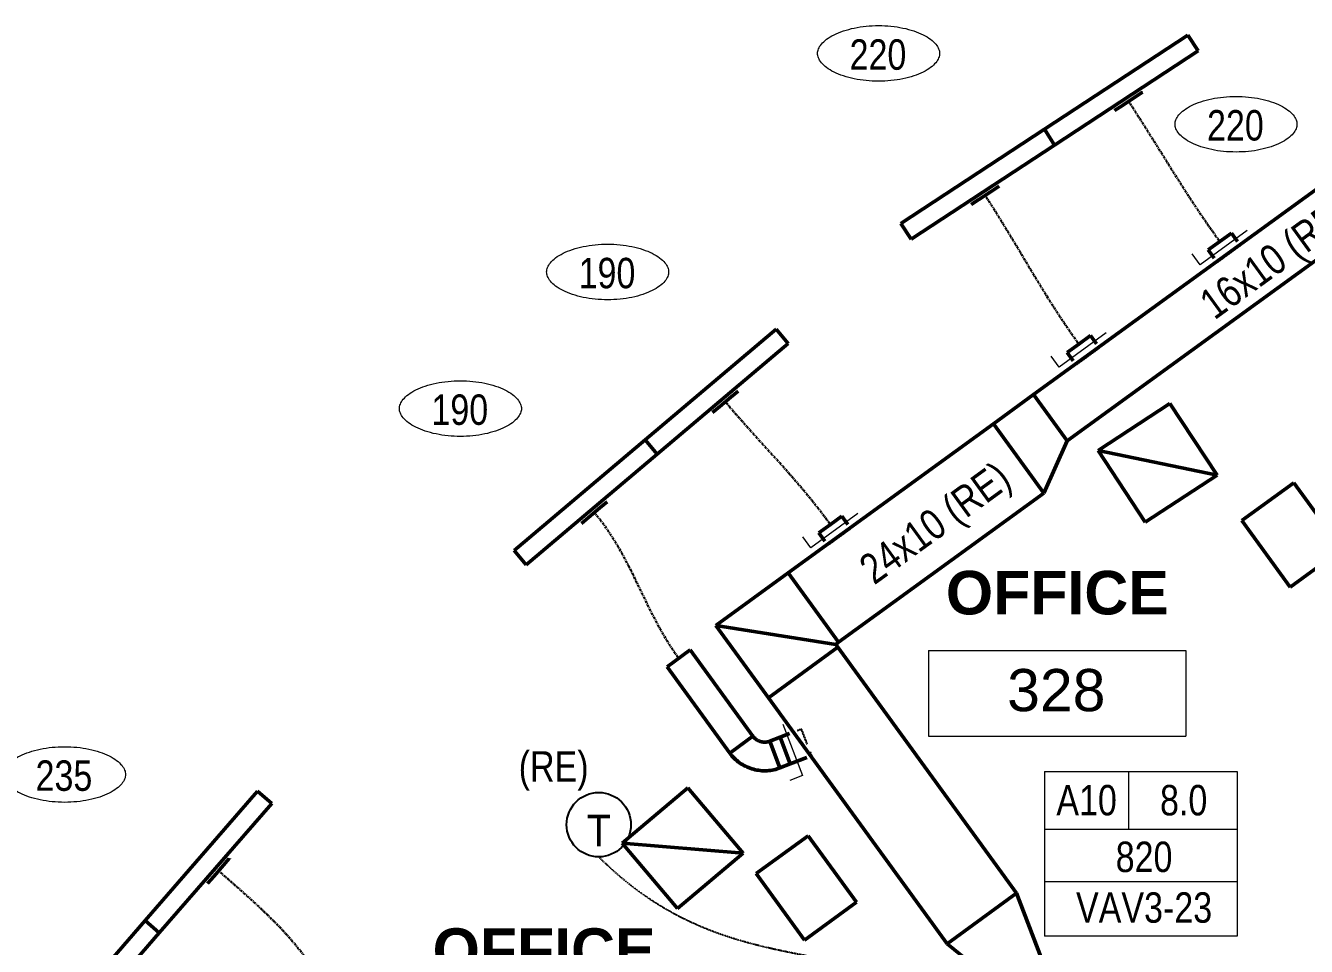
# Model space of a CAD drawing. Header units: inches. Extents: x 12453 to 15257, y -272 to 1517.
# Drawn here: x 12819.5 to 13177.8, y 1007.2 to 1264.8 of the extents above; entities that cross this region are included whole.
import ezdxf

# ---------------------------------------------------------------- set-up
doc = ezdxf.new("R2010")
doc.units = ezdxf.units.IN
doc.header["$MEASUREMENT"] = 0
for name, pattern in [('_ Hidden  _below_ behind_ beyond_', [0.09375, 0.0625, -0.03125]), ('Center', [1.2499999999999996, 0.2499999999999999, -0.1874999999999999, 0.625, -0.1874999999999999]), ('Hidden 1_16_', [0.09374999999999999, 0.06249999999999999, -0.03124999999999999])]:
    doc.linetypes.add(name, pattern=pattern)
for name, color, linetype, lineweight in [('A-AREA-IDEN', 2, 'Continuous', 20), ('A-DETL', 90, 'Continuous', 9), ('A-DETL-DEMO', 6, 'Continuous', 18), ('G-ANNO-TEXT', 231, 'Continuous', 9), ('M-EQPM-IDEN', 50, 'Continuous', 20), ('M-HVAC-CDFF', 50, 'Continuous', 50), ('M-HVAC-CDFF-IDEN', 2, 'Continuous', 20), ('M-HVAC-DUCT', 70, 'Continuous', 18), ('M-HVAC-DUCT-CNTR', 70, 'Continuous', 18), ('M-HVAC-DUCT-IDEN', 70, 'Continuous', 20)]:
    doc.layers.add(name, color=color, linetype=linetype, lineweight=lineweight)
doc.styles.add('Arial', font='arial.ttf', dxfattribs={"height": 11.80239520958082})
doc.styles.add('Arial_B', font='arialbd.ttf', dxfattribs={"height": 12.17707442258339})
doc.styles.add('Swis721 BT', font='swiss.ttf', dxfattribs={"width": 0.8, "height": 8.514637904468403})
doc.styles.add('Trebuchet MS', font='trebuc.ttf', dxfattribs={"height": 8.86153846153846})

# ---------------------------------------------------------------- blocks, each defined once
blk = doc.blocks.new('Return Diffuser - Rectangular Outlet _PAR_ - PAR-8x8_24x24-V135-3RD FLOOR PLAN - NEW')
at = {"layer": 'M-HVAC-CDFF'}
for p, q in [((12.00000000000039, 11.99999999999992), (-11.99999999999975, 11.99999999999992)), ((-11.99999999999975, 11.99999999999992), (-11.99999999999975, -12.00000000000043)), ((-11.99999999999971, 11.99999999999976), (12.0000000000003, -12.00000000000043)), ((12.00000000000039, -12.00000000000043), (12.00000000000039, 11.99999999999992)), ((-11.99999999999975, -12.00000000000043), (12.00000000000039, -12.00000000000043))]:
    blk.add_line(p, q, dxfattribs=at)
blk = doc.blocks.new('Plenum Slot Supply _TBD_ - 8_ RD INLET - TBDI _48_ Plenum_-2904062-3RD FLOOR PLAN - NEW')
at = {"layer": 'M-HVAC-CDFF'}
for p, q in [((24.00000000000034, 2.625000000006843), (-23.99999999999965, 2.625000000006843)), ((-23.99999999999965, 2.625000000006843), (-23.99999999999965, -2.624999999993161)), ((24.00000000000034, -2.624999999993161), (24.00000000000034, 2.625000000006843)), ((-23.99999999999965, -2.624999999993161), (24.00000000000034, -2.624999999993161)), ((-4.687499999999659, -3.750000000000286), (-2.062499999999699, -3.75000000000025)), ((-2.062499999999653, -3.75000000000025), (2.062500000000353, -3.75000000000025)), ((2.062500000000319, -3.75000000000025), (4.687500000000342, -3.750000000000286))]:
    blk.add_line(p, q, dxfattribs=at)
blk = doc.blocks.new('Plenum Slot Supply _TBD_ - 8_ RD INLET - TBDI _48_ Plenum_-2904063-3RD FLOOR PLAN - NEW')
at = {"layer": 'M-HVAC-CDFF'}
for p, q in [((24.00000000000034, 2.625000000006843), (-23.99999999999965, 2.625000000006843)), ((-23.99999999999965, 2.625000000006843), (-23.99999999999965, -2.624999999993161)), ((24.00000000000034, -2.624999999993161), (24.00000000000034, 2.625000000006843)), ((-23.99999999999965, -2.624999999993161), (24.00000000000034, -2.624999999993161)), ((-4.687499999999659, -3.750000000000286), (-2.062499999999699, -3.75000000000025)), ((-2.062499999999653, -3.75000000000025), (2.062500000000353, -3.75000000000025)), ((2.062500000000319, -3.75000000000025), (4.687500000000342, -3.750000000000286))]:
    blk.add_line(p, q, dxfattribs=at)
blk = doc.blocks.new('Plenum Slot Supply _TBD_ - 8_ RD INLET - TBDI _48_ Plenum_-2904064-3RD FLOOR PLAN - NEW')
at = {"layer": 'M-HVAC-CDFF'}
for p, q in [((24.00000000000034, 2.625000000006843), (-23.99999999999965, 2.625000000006843)), ((-23.99999999999965, 2.625000000006843), (-23.99999999999965, -2.624999999993161)), ((24.00000000000034, -2.624999999993161), (24.00000000000034, 2.625000000006843)), ((-23.99999999999965, -2.624999999993161), (24.00000000000034, -2.624999999993161)), ((-4.687499999999659, -3.750000000000286), (-4.643699824611195, -3.750000000000279)), ((-4.59805529400847, -3.750000000000277), (-2.062499999999699, -3.75000000000025)), ((-2.062499999999653, -3.75000000000025), (2.062500000000353, -3.75000000000025)), ((2.062500000000319, -3.75000000000025), (4.687500000000342, -3.750000000000286))]:
    blk.add_line(p, q, dxfattribs=at)
blk = doc.blocks.new('Round Elbow - 1 D-2908341-3RD FLOOR PLAN - NEW')
at = {"layer": 'M-HVAC-DUCT', "lineweight": 50}
for p, q in [((-6.138615903830079, -3.332660672375675e-13), (-6.138615903830081, 3.999999999999649)), ((-2.27491259867401, 6.964723819588756), (1.588790706482001, 5.929447639177862)), ((1.588790706482004, 5.929447639177861), (5.452494011638082, 4.894171458766948)), ((-6.138615903830078, -4.000000000000337), (-6.138615903830079, -3.36818780916368e-13))]:
    blk.add_line(p, q, dxfattribs=at)
at = {"layer": 'M-HVAC-DUCT', "lineweight": 50, "flags": 128}
for points in [[(-2.274912598667469, 6.964723819599612), (-2.319403154358951, 6.811045007451866), (-2.370003635728835, 6.659268269662788), (-2.426633092798965, 6.509636416633838), (-2.489200930519246, 6.362388827412587), (-2.557607053695846, 6.217761066728143), (-2.631742027125938, 6.075984508145893), (-2.711487250664731, 5.937285963917247), (-2.796715148966995, 5.80188732212332), (-2.887289375576983, 5.670005191707332), (-2.983065031052319, 5.541850555946893), (-3.083888894776009, 5.417628434919378), (-3.189599670072539, 5.297537557519717), (-3.300028242254939, 5.181770043533333), (-3.414997949161488, 5.070511096286736), (-3.534324863789152, 4.963938706360749), (-3.657818088527847, 4.862223366847274), (-3.785280060562399, 4.765527800590234), (-3.916506867927182, 4.674006699869095), (-4.05128857572572, 4.587806478919219), (-4.189409561976389, 4.507065039707867), (-4.33064886256443, 4.431911551313759), (-4.474780524740253, 4.362466243286007), (-4.621573968590382, 4.298840213302355), (-4.770794355918269, 4.241135249439139), (-4.922202965936775, 4.189443667328532), (-5.075557577167955, 4.143848162474568), (-5.230612854947139, 4.104421677959862), (-5.387120743909235, 4.07122728774766), (-5.544830864815366, 4.044318095780453), (-5.703490915116844, 4.023737151027261), (-5.862847072579824, 4.009517378608506), (-6.022644401343768, 4.001681527125355), (-6.138615903823619, 4.000000000010004)], [(-6.138615903823619, -3.999999999990222), (-5.658743893585096, -3.990401279921798), (-5.179639576193721, -3.961620475620293), (-4.702069416356834, -3.913703630235886), (-4.226797424453024, -3.846727400497457), (-3.7545839342838, -3.760798934084959), (-3.286184386699005, -3.656055698214459), (-2.822348121054346, -3.532665259718896), (-2.363817176430075, -3.390825016978624), (-1.911325104522802, -3.230761884125286), (-1.465595796120396, -3.052731928025195), (-1.027342323031689, -2.857019958628825), (-0.5972657973263721, -2.643939073341243), (-0.1760542496988364, -2.413830156121548), (0.2356184712268714, -2.167061332150297), (0.6370937769170267, -1.904027378905994), (1.027729392524861, -1.625149094602193), (1.406900384397431, -1.330872625000893), (1.774000159834486, -1.021668749679975), (2.128441437502488, -0.6980321288808681), (2.46965718697038, -0.3604805121553908), (2.797101535826186, -0.009553910085969617), (3.110250642963819, 0.354186269627462), (3.408603536612417, 0.7301581202889337), (3.691682915788305, 1.117760167140659), (3.95903591387082, 1.516372329592286), (4.210234823096015, 1.925356913217229), (4.444877778794988, 2.344059629924686), (4.662589402294315, 2.771810644690049), (4.86302140143698, 3.20792564713497), (5.045853127783174, 3.651706946290005), (5.210792089570076, 4.102444586744467), (5.35757441964688, 4.559417484427057), (5.45249401164483, 4.894171458777236)]]:
    blk.add_lwpolyline(points, dxfattribs=at)
blk = doc.blocks.new('Rectangular Elbow - Mitered - Standard-V201-3RD FLOOR PLAN - NEW')
at = {"layer": 'M-HVAC-DUCT', "lineweight": 50}
for p, q in [((-12.99999999999975, -12.00000000000033), (-12.99999999999975, 11.99999999999967)), ((-12.99999999999975, 11.99999999999967), (-12.00000000000033, 11.99999999999967)), ((11.99999999999967, 12.99999999999967), (-12.00000000000033, 12.99999999999967)), ((-12.00000000000033, 12.99999999999967), (-12.00000000000033, 11.99999999999967)), ((11.99999999999967, -12.00000000000033), (11.99999999999967, 12.99999999999967)), ((11.99999999999967, -12.00000000000033), (-12.99999999999975, -12.00000000000033))]:
    blk.add_line(p, q, dxfattribs=at)
blk = doc.blocks.new('Rectangular Transition - Angle - 30 Degree-2793692-3RD FLOOR PLAN - NEW')
at = {"layer": 'M-HVAC-DUCT', "lineweight": 50}
for p, q in [((2.979831821830342e-13, 11.9999999999997), (13.85640646055132, 11.99999999999975)), ((2.979831821830342e-13, -12.0000000000003), (2.979831821830342e-13, 11.9999999999997)), ((13.85640646055132, 11.99999999999975), (13.85640646055132, -4.000000000000262)), ((13.85640646055132, -4.000000000000264), (2.98427949019242e-13, -12.0000000000003))]:
    blk.add_line(p, q, dxfattribs=at)
blk = doc.blocks.new('Rectangular Transition - Angle - 30 Degree-2778930-3RD FLOOR PLAN - NEW')
at = {"layer": 'M-HVAC-DUCT', "lineweight": 50}
for p, q in [((2.979831821830342e-13, 4.499999999999701), (27.99038105676691, 11.99999999999997)), ((27.9903810567669, 11.99999999999997), (27.9903810567669, -12.00000000000004)), ((27.99038105676691, -12.00000000000004), (2.98427949019242e-13, -4.500000000000298))]:
    blk.add_line(p, q, dxfattribs=at)
blk = doc.blocks.new('Plenum Slot Supply _TBD_ - 8_ RD INLET - TBDI _48_ Plenum_-V150-3RD FLOOR PLAN - NEW')
at = {"layer": 'A-DETL-DEMO', "linetype": 'Hidden 1_16_', "lineweight": 30}
blk.add_line((-4.614850346317207, -3.750000000000277), (-4.59805529400847, -3.750000000000277), dxfattribs=at)
at = {"layer": 'M-HVAC-CDFF'}
for p, q in [((24.00000000000034, 2.625000000006843), (-23.99999999999965, 2.625000000006843)), ((-23.99999999999965, 2.625000000006843), (-23.99999999999965, -2.624999999993161)), ((24.00000000000034, -2.624999999993161), (24.00000000000034, 2.625000000006843)), ((-23.99999999999965, -2.624999999993161), (24.00000000000034, -2.624999999993161)), ((-4.687499999999659, -3.750000000000286), (-4.643699824610618, -3.750000000000279)), ((-4.614850346317207, -3.750000000000277), (-2.062499999999699, -3.75000000000025)), ((-2.062499999999653, -3.75000000000025), (2.062500000000353, -3.75000000000025)), ((2.062500000000319, -3.75000000000025), (4.687500000000342, -3.750000000000286))]:
    blk.add_line(p, q, dxfattribs=at)
blk = doc.blocks.new('Round Takeoff - Standard w_ VD-V212-3RD FLOOR PLAN - NEW')
at = {"layer": 'A-DETL-DEMO', "linetype": 'Hidden 1_16_', "lineweight": 30}
for p, q in [((-0.2399999999996937, 3.999999999999702), (-0.2399999999997071, -3.040999157929865e-13)), ((-0.2399999999996937, -3.066699092490638e-13), (-0.2399999999997071, -4.000000000000414))]:
    blk.add_line(p, q, dxfattribs=at)
at = {"layer": 'M-HVAC-DUCT'}
for p, q in [((2.003420426543728, 7.999999999999659), (2.003420426543702, -8.250000000000332)), ((2.003420426543702, -8.25000000000033), (5.753420426543704, -8.250000000000343))]:
    blk.add_line(p, q, dxfattribs=at)
at = {"layer": 'M-HVAC-DUCT', "lineweight": 50}
for p, q in [((1.125000000012278, 3.999999999998578), (4.000000000014096, 3.999999999998578)), ((4.000000000000283, -3.221837536606543e-13), (4.000000000000294, 3.999999999999709)), ((4.000000000000283, -4.000000000000406), (4.000000000000294, -3.247537471167313e-13)), ((4.000000000014096, -4.000000000001477), (1.125000000012278, -4.000000000001477))]:
    blk.add_line(p, q, dxfattribs=at)
blk = doc.blocks.new('Round Takeoff - Standard w_ VD-2908330-3RD FLOOR PLAN - NEW')
at = {"layer": 'A-DETL-DEMO', "linetype": 'Hidden 1_16_', "lineweight": 30}
for p, q in [((-1.311796769734428, 3.999999999997044), (-0.09288893324674062, 3.999999999997044)), ((-1.311796769723378, 3.999999999999705), (-1.311796769723392, -3.005218697562894e-13)), ((-1.311796769723378, -3.030918632123667e-13), (-1.31179676972338, -0.5535656938066432)), ((-1.311796769723388, -2.828427124746557), (-1.311796769723392, -4.000000000000409))]:
    blk.add_line(p, q, dxfattribs=at)
at = {"layer": 'M-HVAC-DUCT', "lineweight": 50}
for p, q in [((2.236482472677153, 3.999999999997044), (5.071796769713273, 3.999999999997044)), ((5.071796769725359, -3.250395939441764e-13), (5.07179676972537, 3.999999999999706)), ((5.071796769725359, -4.000000000000409), (5.07179676972537, -3.276095874002534e-13)), ((5.071796769713955, -4.000000000003182), (0.09288893322627699, -4.000000000003182))]:
    blk.add_line(p, q, dxfattribs=at)
at = {"layer": 'M-HVAC-DUCT'}
for p, q in [((3.075217196268837, 7.130200602476314), (3.075217196268837, -8.250000000000332)), ((3.075217196268837, -8.25000000000033), (6.82521719626885, -8.25000000000033))]:
    blk.add_line(p, q, dxfattribs=at)
blk = doc.blocks.new('Diffuser Tag - Diffuser Tag _GPI_ - Airflow Only-1174567-3RD FLOOR PLAN - NEW')
at = {"layer": 'M-HVAC-CDFF-IDEN'}
for points, knots in [([(-0.2733821722393264, 8.234832660405194e-16), (-0.2733821722393264, 0.002120544972881543), (-0.2729835601545574, 0.00647847487141492), (-0.2703405630587479, 0.01531469710434119), (-0.2634260964460383, 0.02693955562540351), (-0.248144382122115, 0.04138758304565707), (-0.219066139123674, 0.05918199625253466), (-0.1685048339180955, 0.07621826088950157), (-0.09564779723932655, 0.0834729008052498), (-0.02279076056055762, 0.07621826088950127), (0.02777054464502081, 0.05918199625253412), (0.05684878764346215, 0.04138758304565641), (0.07213050196738555, 0.02693955562540276), (0.07904496858009517, 0.01531469710434035), (0.0816879656759046, 0.006478474871414024), (0.08208657776067356, 0.00212054497288066), (0.0820865777606736, -5.985621849243556e-17)], [-2.186510674934082e-15, -2.186510674934082e-15, -2.186510674934082e-15, -2.186510674934082e-15, 0.09817477042467884, 0.1963495408493599, 0.3926990816987219, 0.589048622548084, 0.7853981633974461, 1.17809724509617, 1.570796326794894, 1.963495408493618, 2.356194490192343, 2.552544031041704, 2.748893571891067, 2.945243112740429, 3.04341788316511, 3.141592653589791, 3.141592653589791, 3.141592653589791, 3.141592653589791]), ([(0.0820865777606736, -3.244976466198412e-18), (0.0820865777606736, -0.002120544972880719), (0.08168796567590463, -0.0064784748714141), (0.07904496858009527, -0.01531469710434032), (0.07213050196738575, -0.02693955562540273), (0.05684878764346234, -0.04138758304565628), (0.02777054464502117, -0.05918199625253387), (-0.02279076056055731, -0.07621826088950084), (-0.09564779723932616, -0.08347290080524901), (-0.1685048339180951, -0.07621826088950065), (-0.2190661391236737, -0.0591819962525334), (-0.248144382122115, -0.04138758304565567), (-0.2634260964460383, -0.02693955562540207), (-0.270340563058748, -0.01531469710433957), (-0.2729835601545574, -0.006478474871413342), (-0.2733821722393264, -0.002120544972879948), (-0.2733821722393264, 7.731000999696823e-16)], [3.14159265358979, 3.14159265358979, 3.14159265358979, 3.14159265358979, 3.239767424014471, 3.337942194439152, 3.534291735288514, 3.730641276137876, 3.926990816987239, 4.319689898685963, 4.712388980384687, 5.105088062083411, 5.497787143782135, 5.694136684631498, 5.89048622548086, 6.086835766330221, 6.185010536754902, 6.283185307179584, 6.283185307179584, 6.283185307179584, 6.283185307179584])]:
    blk.add_open_spline(points, degree=3, knots=knots, dxfattribs=at)
blk = doc.blocks.new('Room Tag - Room Tag-84095-3RD FLOOR PLAN - NEW')
at = {"layer": 'A-AREA-IDEN'}
for p, q in [((-0.3749999999999999, -0.06249999999999998), (-0.3749999999999999, -0.3124999999999999)), ((-0.3749999999999999, -0.06249999999999998), (0.3749999999999999, -0.06249999999999998)), ((0.3749999999999999, -0.06249999999999998), (0.3749999999999999, -0.3124999999999999)), ((-0.3749999999999999, -0.3124999999999999), (0.3749999999999999, -0.3124999999999999))]:
    blk.add_line(p, q, dxfattribs=at)
blk = doc.blocks.new('Mechanical Equipment Tag - VAV-1159225-3RD FLOOR PLAN - NEW')
at = {"layer": 'M-EQPM-IDEN'}
for p, q in [((0.05117652664444897, -0.1709214427389848), (0.05117652664444821, -0.6506089427389851)), ((0.05117652664444897, -0.1709214427389848), (0.6129984166804646, -0.1709214427389866)), ((0.2971114323324517, -0.3386297760723189), (0.297111432332452, -0.1709214427389855)), ((0.6129984166804646, -0.1709214427389866), (0.6129984166804638, -0.6506089427389867)), ((0.0511765266444487, -0.3386297760723181), (0.6129984166804644, -0.3386297760723199)), ((0.05117652664444846, -0.4909735260723181), (0.6129984166804641, -0.4909735260723199)), ((0.6129984166804638, -0.6506089427389867), (0.05117652664444821, -0.6506089427389851))]:
    blk.add_line(p, q, dxfattribs=at)

msp = doc.modelspace()

# ---------------------------------------------------------------- linework, layer by layer
at = {"layer": 'A-DETL', "lineweight": 50}
msp.add_line((13012.63095642826, 1096.984236412855), (13046.15421034828, 1091.674674602871), dxfattribs=at)
at = {"layer": 'A-DETL', "lineweight": 25}
msp.add_circle((12979.85757366533, 1041.249661763604), 9, dxfattribs=at)
at = {"layer": 'A-DETL', "linetype": '_ Hidden  _below_ behind_ beyond_', "lineweight": 25}
msp.add_open_spline([(12979.85757366533, 1032.249661763604), (13005.12016925044, 1006.9870661785), (13051.9301868267, 1006.9870661785), (13083.52124243435, 989.4758581102315), (13095.86952344646, 987.5200825331563)], degree=3, knots=[0, 0, 0, 0, 3.296013466968908, 5.946901894798716, 5.946901894798716, 5.946901894798716, 5.946901894798716], dxfattribs=at)
at = {"layer": 'M-HVAC-DUCT', "lineweight": 50}
for p, q in [((13221.35734097701, 1248.632831504292), (13101.50665619581, 1161.556212000204)), ((13230.76190501368, 1235.688559594293), (13110.91122023249, 1148.611940090206)), ((13110.91122023249, 1148.611940090206), (13101.50665619581, 1161.556212000206)), ((13090.29658788826, 1153.411620632924), (13032.85638128763, 1111.678867720164)), ((13090.29658788826, 1153.411620632924), (13104.40343394327, 1133.995212767924)), ((13159.74366550961, 1126.297973640289), (13174.30597140836, 1136.87810818155)), ((13187.82503221109, 1118.270717310925), (13174.30597140836, 1136.87810818155)), ((13104.40343394327, 1133.995212767924), (13046.96322734265, 1092.262459855164)), ((13173.26272631234, 1107.690582769663), (13159.74366550961, 1126.297973640289)), ((13187.82503221109, 1118.270717310925), (13173.26272631234, 1107.690582769663)), ((13046.96322734265, 1092.262459855164), (13032.85638128763, 1111.678867720164)), ((12998.9833315315, 1085.438393322155), (13005.4554674865, 1090.140675340494)), ((13023.00754867127, 1065.982308131138), (13005.45546748651, 1090.140675340495)), ((13027.32558773557, 1076.75881155348), (13046.74199560057, 1090.865657608497)), ((13046.74199560057, 1090.865657608497), (13096.73632972159, 1022.054359998313)), ((12998.98333153151, 1085.438393322156), (13016.53541271627, 1061.280026112799)), ((13027.32558773557, 1076.75881155348), (13077.31992185659, 1007.947513943295)), ((13023.00754867126, 1065.982308131137), (13016.53541271626, 1061.280026112798)), ((13030.5758652909, 1065.7118636103), (13027.67708844695, 1064.599127434318)), ((13030.5440320433, 1057.130484022338), (13027.67708844694, 1064.599127434317)), ((13030.57586529088, 1065.711863610299), (13033.44280888724, 1058.24322019832)), ((13030.54403204331, 1057.130484022339), (13033.44280888725, 1058.243220198321)), ((13023.85946117643, 1027.572320308082), (13038.42176707518, 1038.152454849345)), ((13051.9408278779, 1019.545063978719), (13038.42176707518, 1038.152454849345)), ((13037.37852197916, 1008.964929437457), (13023.85946117643, 1027.572320308082)), ((13096.73632972159, 1022.054359998313), (13077.31992185659, 1007.947513943295)), ((13051.9408278779, 1019.545063978719), (13037.37852197916, 1008.964929437457))]:
    msp.add_line(p, q, dxfattribs=at)
at = {"layer": 'M-HVAC-DUCT-CNTR', "linetype": 'Center', "lineweight": 30}
for points in [[(13153.60989032608, 1204.355699352456), (13143.88529167468, 1217.740461120085), (13137.16323426243, 1229.763477129573), (13128.08590901343, 1243.595390693166)], [(13114.17054868874, 1175.701340376402), (13104.01519128267, 1189.67899070605), (13097.43519744519, 1202.815004805535), (13087.95578492654, 1217.259613872048)], [(13044.65904629109, 1125.198277698976), (13035.23327809628, 1138.171734628874), (13025.6187411161, 1147.276736192929), (13015.26841212497, 1159.525261840922)], [(13002.219399509, 1087.789534331324), (12992.44101443153, 1101.248326763359), (12989.34303142072, 1115.837385447212), (12978.60549783598, 1128.544127003109)], [(12901.88961267771, 979.9494739612772), (12911.83208645021, 995.8607580434831), (12887.63585090831, 1016.020097032098), (12873.47580670219, 1028.329235667366)]]:
    msp.add_open_spline(points, degree=3, dxfattribs=at)

# ---------------------------------------------------------------- block references
at = {"layer": 'A-AREA-IDEN', "xscale": 95.99999999999994, "yscale": 95.99999999999994, "zscale": 95.99999999999994}
msp.add_blockref('Room Tag - Room Tag-84095-3RD FLOOR PLAN - NEW', (13108.14079324101, 1095.990061170489), dxfattribs=at)
at = {"layer": 'M-EQPM-IDEN', "xscale": 95.99999999999994, "yscale": 95.99999999999994, "zscale": 95.99999999999994}
msp.add_blockref('Mechanical Equipment Tag - VAV-1159225-3RD FLOOR PLAN - NEW', (13099.66496633354, 1072.514360938944), dxfattribs=at)
at = {"layer": 'M-HVAC-CDFF', "linetype": 'Hidden 1_16_', "lineweight": 30, "extrusion": (0, 0, -1), "rotation": 326.724729907664}
msp.add_blockref('Plenum Slot Supply _TBD_ - 8_ RD INLET - TBDI _48_ Plenum_-V150-3RD FLOOR PLAN - NEW', (-13126.02842644927, 1246.730556637454), dxfattribs=at)
at = {"layer": 'M-HVAC-CDFF', "extrusion": (0, 0, -1)}
for name, p, rotation in [('Plenum Slot Supply _TBD_ - 8_ RD INLET - TBDI _48_ Plenum_-2904062-3RD FLOOR PLAN - NEW', (-13085.89830236239, 1220.394779816336), 326.724729907664), ('Plenum Slot Supply _TBD_ - 8_ RD INLET - TBDI _48_ Plenum_-2904063-3RD FLOOR PLAN - NEW', (-13012.84801096576, 1162.389552019749), 319.8013036347293), ('Return Diffuser - Rectangular Outlet _PAR_ - PAR-8x8_24x24-V135-3RD FLOOR PLAN - NEW', (-13136.2153454783, 1142.456328460753), 236.7247299073501), ('Plenum Slot Supply _TBD_ - 8_ RD INLET - TBDI _48_ Plenum_-2904063-3RD FLOOR PLAN - NEW', (-12976.18509667677, 1131.408417181937), 319.8013036347292), ('Plenum Slot Supply _TBD_ - 8_ RD INLET - TBDI _48_ Plenum_-2904064-3RD FLOOR PLAN - NEW', (-12870.64564577636, 1030.789457026081), 311.000000000001), ('Return Diffuser - Rectangular Outlet _PAR_ - PAR-8x8_24x24-V135-3RD FLOOR PLAN - NEW', (-13003.31131194397, 1034.672193840026), 229.801303634707), ('Plenum Slot Supply _TBD_ - 8_ RD INLET - TBDI _48_ Plenum_-2904064-3RD FLOOR PLAN - NEW', (-12839.15481238481, 994.5633971753837), 311.000000000001)]:
    msp.add_blockref(name, p, dxfattribs=dict(at, rotation=rotation))
at = {"layer": 'M-HVAC-CDFF-IDEN', "xscale": 95.99999999999994, "yscale": 95.99999999999994, "zscale": 95.99999999999994}
for p in [(13067.32357113963, 1256.984963768251), (13167.32688506208, 1237.18496376825), (12991.5171440117, 1195.856669630326), (12950.33466157105, 1157.644225749868), (12839.57933652367, 1055.278048656367)]:
    msp.add_blockref('Diffuser Tag - Diffuser Tag _GPI_ - Airflow Only-1174567-3RD FLOOR PLAN - NEW', p, dxfattribs=at)
at = {"layer": 'M-HVAC-DUCT', "linetype": 'Hidden 1_16_', "lineweight": 30, "extrusion": (0, 0, -1)}
for name, p, rotation in [('Round Takeoff - Standard w_ VD-V212-3RD FLOOR PLAN - NEW', (-13155.96103133525, 1201.119631374956), 54.0000000000092), ('Round Takeoff - Standard w_ VD-V212-3RD FLOOR PLAN - NEW', (-13116.52168969791, 1172.465272398902), 54.00000000000955), ('Round Takeoff - Standard w_ VD-V212-3RD FLOOR PLAN - NEW', (-13047.01018730026, 1121.962209721475), 54.00000000000888), ('Round Takeoff - Standard w_ VD-2908330-3RD FLOOR PLAN - NEW', (-13036.74426728045, 1063.795111313185), 339.0000000000181)]:
    msp.add_blockref(name, p, dxfattribs=dict(at, rotation=rotation))
at = {"layer": 'M-HVAC-DUCT', "lineweight": 50}
for name, p, rotation in [('Rectangular Transition - Angle - 30 Degree-2793692-3RD FLOOR PLAN - NEW', (13097.35001091577, 1143.703416700424), 35.99999999999427), ('Rectangular Elbow - Mitered - Standard-V201-3RD FLOOR PLAN - NEW', (13029.39258338827, 1094.329455507863), 215.9999999999941), ('Round Elbow - 1 D-2908341-3RD FLOOR PLAN - NEW', (13023.37966859152, 1058.664922533829), 305.9999999999923), ('Rectangular Transition - Angle - 30 Degree-2778930-3RD FLOOR PLAN - NEW', (13103.4804589803, 992.3562430168469), 125.9999999999951)]:
    msp.add_blockref(name, p, dxfattribs=dict(at, rotation=rotation))

# ---------------------------------------------------------------- texts
at = {"layer": 'A-AREA-IDEN', "lineweight": 9, "attachment_point": 2, "line_spacing_factor": 0.9385317878468562}
for s, insert, char_height, width, style in [('OFFICE', (13108.15150090736, 1112.239246586089), 12.17707442258339, 72.4319999999999, 'Arial_B'), ('328', (13107.86546931853, 1084.796971182424), 11.80239520958082, 32.83199999999996, 'Arial'), ('OFFICE', (12964.54956777021, 1012.257822562973), 12.17707442258339, 72.4319999999999, 'Arial_B')]:
    msp.add_mtext(s, dxfattribs=dict(at, insert=insert, char_height=char_height, width=width, style=style))
at = {"layer": 'G-ANNO-TEXT', "color": 7, "attachment_point": 1}
for s, insert, char_height, width, line_spacing_factor, style in [('(RE)', (12957.45932830241, 1061.809593092279), 8.514637904468412, 22.356, 1.006669768884753, 'Swis721 BT'), ('T', (12976.66548027591, 1044.037724584255), 8.86153846153846, 8.424, 1.032838983050848, 'Trebuchet MS')]:
    msp.add_mtext(s, dxfattribs=dict(at, insert=insert, char_height=char_height, width=width, line_spacing_factor=line_spacing_factor, style=style))
at = {"layer": 'M-EQPM-IDEN', "lineweight": 9, "char_height": 8.514637904468403, "attachment_point": 2, "line_spacing_factor": 1.006669768884753, "style": 'Swis721 BT'}
for s, insert, width in [('A10', (13116.34500481444, 1052.360490167707), 19.76399999999998), ('8.0', (13143.50122379449, 1052.360490167707), 15.65999999999998), ('820', (13132.42792232691, 1036.511662515109), 18.79199999999998), ('VAV3-23', (13132.42792232691, 1022.336420078818), 43.41599999999995)]:
    msp.add_mtext(s, dxfattribs=dict(at, insert=insert, width=width))
at = {"layer": 'M-HVAC-CDFF-IDEN', "lineweight": 9, "char_height": 8.514637904468403, "width": 18.79199999999998, "attachment_point": 2, "line_spacing_factor": 1.006669768884753, "style": 'Swis721 BT'}
for s, insert in [('220', (13057.97061122094, 1260.937833373709)), ('220', (13157.97392514339, 1241.137833373709)), ('190', (12982.164184093, 1199.809539235784)), ('190', (12940.98170165235, 1161.597095355327)), ('235', (12830.22637660497, 1059.230918261826))]:
    msp.add_mtext(s, dxfattribs=dict(at, insert=insert))
at = {"layer": 'M-HVAC-DUCT-IDEN', "lineweight": 9, "attachment_point": 2, "style": 'Swis721 BT'}
for s, insert, char_height, width, rotation, line_spacing_factor in [('16x10 (RE)', (13166.5911135146, 1203.285018596396), 8.514637904468403, 55.94399999999994, 35.99999999999482, 1.006669768884753), ('24x10 (RE)', (13071.386221111, 1129.170343481021), 8.514637904468406, 55.94399999999995, 35.99999999999435, 1.006669768884752)]:
    msp.add_mtext(s, dxfattribs=dict(at, insert=insert, char_height=char_height, width=width, rotation=rotation, line_spacing_factor=line_spacing_factor))

doc.saveas('drawing.dxf')
